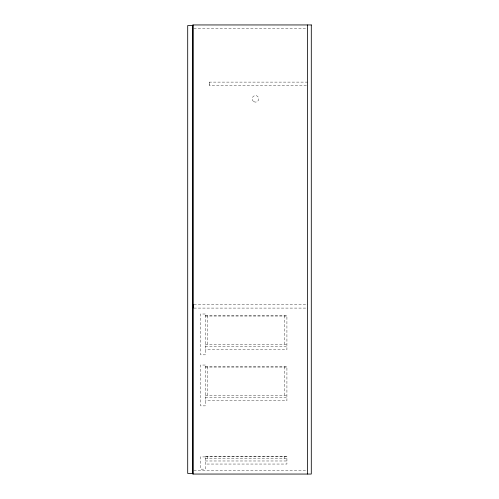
<?xml version="1.0" encoding="UTF-8"?>
<svg xmlns="http://www.w3.org/2000/svg" width="499" height="499" viewBox="0 0 499 499"><rect width="100%" height="100%" fill="white"/><g stroke="black" fill="none" stroke-linecap="round" stroke-linejoin="round"><path stroke-width="0.37" stroke-dasharray="2.5 1.87" d="M193.793 28.624L307.615 28.624M307.74 82.11L209.349 82.11L209.349 85.784L307.74 85.784M193.918 304.415L307.74 304.415M193.918 308.089L307.74 308.089M205.264 315.642L286.919 315.642L286.919 349.73L205.264 349.73M205.264 316.048L286.919 316.048M205.264 344.216L286.919 344.216M205.264 346.668L286.919 346.668M205.264 366.671L286.919 366.671L286.919 400.766L205.264 400.766M205.264 367.083L286.919 367.083M205.264 395.252L286.919 395.252M205.264 397.703L286.919 397.703M205.264 456.616L286.919 456.616M205.264 456.903L200.567 456.903L200.567 469.154L205.264 469.154L205.264 456.491L286.919 456.491L286.919 464.045L205.264 464.045M205.264 458.537L286.919 458.537M205.264 460.982L286.919 460.982M193.793 470.376L307.615 470.376M284.467 315.642L284.467 344.216M284.467 366.671L284.467 395.252M284.467 456.491L284.467 458.537M209.468 82.11L209.468 85.784M207.715 315.642L207.715 344.216M207.715 366.671L207.715 395.252M207.715 456.491L207.715 458.537M205.264 314.008L200.567 314.008L200.567 354.833L205.264 354.833L205.264 314.008M205.264 365.043L200.567 365.043L200.567 405.868L205.264 405.868L205.264 365.043M253.848 101.677A3.268 3.268 0 0 0 258.75 98.846A3.268 3.268 0 0 0 253.848 96.02A3.268 3.268 0 0 0 253.848 101.677"/><path stroke-width="0.75" d="M193.013 304.415L193.013 308.089M307.615 24.95L307.615 474.05M193.013 24.95L193.013 474.05M311.295 24.95L192.895 24.95L192.895 474.05L311.295 474.05L311.295 24.95M192.402 25.561L187.705 25.561L187.705 473.439L192.402 473.439L192.402 25.561"/></g></svg>
